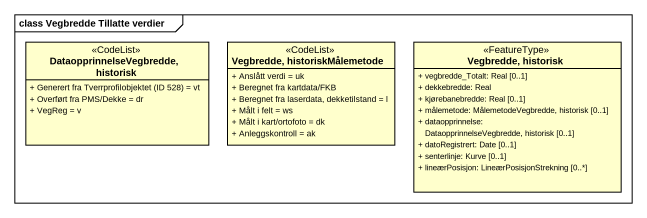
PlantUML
@startuml
mainframe class Vegbredde Tillatte verdier
hide circle
hide empty members
skinparam classAttributeIconSize 0
class "DataopprinnelseVegbredde, historisk" as DataopprinnelseVegbredde <<CodeList>> {
  {field} + Generert fra Tverrprofilobjektet (ID 528) = vt
  + Overført fra PMS/Dekke = dr
  + VegReg = v
}
class "Vegbredde, historiskMålemetode" as Vegbredde <<CodeList>> {
  + Anslått verdi = uk
  + Beregnet fra kartdata/FKB
  + Beregnet fra laserdata, dekketilstand = l
  + Målt i felt = ws
  + Målt i kart/ortofoto = dk
  + Anleggskontroll = ak
}
class "Vegbredde, historisk" as Vegbredde_historisk <<FeatureType>> {
  + vegbredde_Totalt: Real [0..1]
  + dekkebredde: Real
  + kjørebanebredde: Real [0..1]
  + målemetode: MålemetodeVegbredde, historisk [0..1]
  + dataopprinnelse: DataopprinnelseVegbredde, historisk [0..1]
  + datoRegistrert: Date [0..1]
  + senterlinje: Kurve [0..1]
  + lineærPosisjon: LineærPosisjonStrekning [0..*]
}
@enduml
